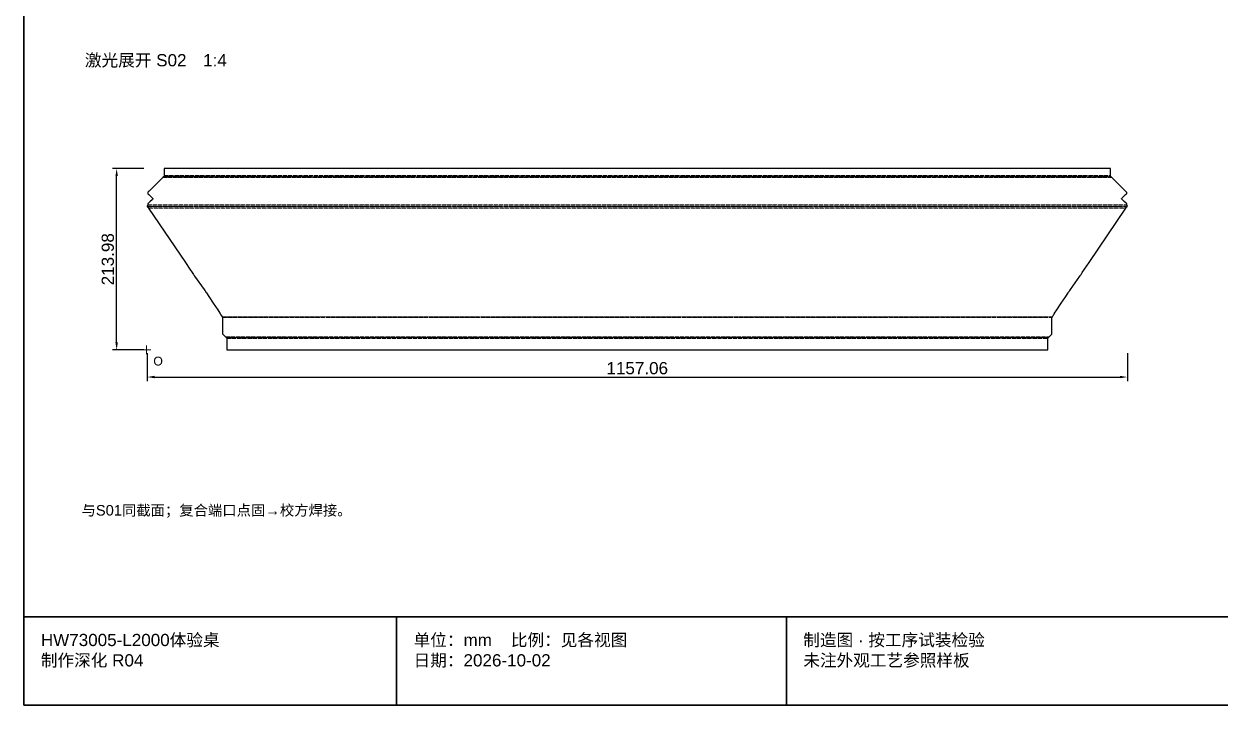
# Model space of a CAD drawing. Header units: millimetres. Extents: x 5 to 252589, y 5 to 415.
# Drawn here: x 96005 to 96358, y 5 to 205.9 of the extents above; entities that cross this region are included whole.
import ezdxf

# ---------------------------------------------------------------- set-up
doc = ezdxf.new("R2010")
doc.units = ezdxf.units.MM
doc.linetypes.add('CENTER', pattern=[5.08, 3.175, -0.635, 0.635, -0.635])
doc.linetypes.add('DASHED', pattern=[1.524, 1.27, -0.254])
for name, color, linetype, lineweight in [('CENTER', 8, 'CENTER', 13), ('DIM', 7, 'Continuous', 13), ('FRAME', 7, 'Continuous', 35), ('HIDDEN', 8, 'DASHED', 13), ('NOTE', 7, 'Continuous', 18), ('OUTLINE', 7, 'Continuous', 25)]:
    doc.layers.add(name, color=color, linetype=linetype, lineweight=lineweight)
doc.styles.add('CN', font='Arial Unicode.ttf')
doc.dimstyles.new('V4', dxfattribs={"dimtxt": 3.6, "dimasz": 2.2, "dimexe": 1.2, "dimexo": 1, "dimgap": 0.8, "dimtad": 1, "dimlfac": 4, "dimdsep": 46, "dimtxsty": 'CN', "dimcen": 2.5, "dimclrd": 7, "dimclre": 7, "dimclrt": 7, "dimazin": 3, "dimtfac": 1, "dimtmove": 0, "dimatfit": 3})

msp = doc.modelspace()

# ---------------------------------------------------------------- linework, layer by layer
at = {"layer": 'CENTER'}
for p, q in [((96046.2952, 160.88411), (96325.7048, 160.88411)), ((96041.38079, 152.04136), (96330.61921, 152.04136)), ((96063.60044, 119.42517), (96308.39956, 119.42517)), ((96064.7952, 113.36589), (96307.2048, 113.36589)), ((96039.8875, 109.75214), (96042.4875, 109.75214)), ((96041.1875, 108.45214), (96041.1875, 111.05214))]:
    msp.add_line(p, q, dxfattribs=at)
at = {"layer": 'FRAME'}
for p, q in [((96005, 31), (96589, 31)), ((96115, 5), (96115, 31)), ((96230, 5), (96230, 31))]:
    msp.add_line(p, q, dxfattribs=at)
msp.add_lwpolyline([(96005, 5), (96589, 5), (96589, 415), (96005, 415)], close=True, dxfattribs=at)
at = {"layer": 'HIDDEN'}
for p, q in [((96045.96111, 160.62036), (96326.03889, 160.62036)), ((96046.13611, 160.79536), (96325.86389, 160.79536)), ((96046.36111, 161.14786), (96325.63889, 161.14786)), ((96046.36111, 160.97286), (96325.63889, 160.97286)), ((96041.36769, 152.17036), (96330.63231, 152.17036)), ((96041.52208, 151.91236), (96330.47792, 151.91236)), ((96041.52471, 152.55273), (96330.47529, 152.55273)), ((96041.78172, 151.52999), (96330.21828, 151.52999)), ((96063.49444, 119.55376), (96308.50556, 119.55376)), ((96063.54883, 119.47367), (96308.45117, 119.47367)), ((96063.61875, 119.37667), (96308.38125, 119.37667)), ((96063.61875, 119.29658), (96308.38125, 119.29658)), ((96064.46111, 113.62964), (96307.53889, 113.62964)), ((96064.63611, 113.45464), (96307.36389, 113.45464)), ((96064.86111, 113.27714), (96307.13889, 113.27714)), ((96064.86111, 113.10214), (96307.13889, 113.10214))]:
    msp.add_line(p, q, dxfattribs=at)
at = {"layer": 'OUTLINE'}
for p, q in [((96325.63889, 163.24786), (96046.36111, 163.24786)), ((96046.36111, 163.24786), (96046.36111, 161.14786)), ((96325.63889, 161.14786), (96325.63889, 163.24786)), ((96045.96111, 160.62036), (96041.92729, 156.58654)), ((96046.13611, 160.79536), (96045.96111, 160.62036)), ((96046.15816, 160.80645), (96046.13611, 160.79536)), ((96046.18, 160.81755), (96046.15816, 160.80645)), ((96046.20142, 160.82864), (96046.18, 160.81755)), ((96046.21191, 160.83419), (96046.20142, 160.82864)), ((96046.22221, 160.83973), (96046.21191, 160.83419)), ((96046.23231, 160.84528), (96046.22221, 160.83973)), ((96046.24217, 160.85083), (96046.23231, 160.84528)), ((96046.25178, 160.85637), (96046.24217, 160.85083)), ((96046.26111, 160.86192), (96046.25178, 160.85637)), ((96046.27014, 160.86747), (96046.26111, 160.86192)), ((96046.27884, 160.87301), (96046.27014, 160.86747)), ((96046.28721, 160.87856), (96046.27884, 160.87301)), ((96046.2952, 160.88411), (96046.28721, 160.87856)), ((96046.30282, 160.88965), (96046.2952, 160.88411)), ((96046.31003, 160.8952), (96046.30282, 160.88965)), ((96046.31683, 160.90075), (96046.31003, 160.8952)), ((96046.32319, 160.9063), (96046.31683, 160.90075)), ((96046.32909, 160.91184), (96046.32319, 160.9063)), ((96046.33454, 160.91739), (96046.32909, 160.91184)), ((96046.3395, 160.92294), (96046.33454, 160.91739)), ((96046.34398, 160.92848), (96046.3395, 160.92294)), ((96046.34795, 160.93403), (96046.34398, 160.92848)), ((96046.35142, 160.93958), (96046.34795, 160.93403)), ((96046.35436, 160.94512), (96046.35142, 160.93958)), ((96046.35678, 160.95067), (96046.35436, 160.94512)), ((96046.35867, 160.95622), (96046.35678, 160.95067)), ((96046.36002, 160.96176), (96046.35867, 160.95622)), ((96046.36083, 160.96731), (96046.36002, 160.96176)), ((96046.36111, 160.97286), (96046.36083, 160.96731)), ((96046.36111, 161.14786), (96046.36111, 160.97286)), ((96325.63889, 160.97286), (96325.63889, 161.14786)), ((96325.63917, 160.96731), (96325.63889, 160.97286)), ((96325.63998, 160.96176), (96325.63917, 160.96731)), ((96325.64133, 160.95622), (96325.63998, 160.96176)), ((96325.64322, 160.95067), (96325.64133, 160.95622)), ((96325.64564, 160.94512), (96325.64322, 160.95067)), ((96325.64858, 160.93958), (96325.64564, 160.94512)), ((96325.65205, 160.93403), (96325.64858, 160.93958)), ((96325.65602, 160.92848), (96325.65205, 160.93403)), ((96325.6605, 160.92294), (96325.65602, 160.92848)), ((96325.66546, 160.91739), (96325.6605, 160.92294)), ((96325.67091, 160.91184), (96325.66546, 160.91739)), ((96325.67681, 160.9063), (96325.67091, 160.91184)), ((96325.68317, 160.90075), (96325.67681, 160.9063)), ((96325.68997, 160.8952), (96325.68317, 160.90075)), ((96325.69718, 160.88965), (96325.68997, 160.8952)), ((96325.7048, 160.88411), (96325.69718, 160.88965)), ((96325.71279, 160.87856), (96325.7048, 160.88411)), ((96325.72116, 160.87301), (96325.71279, 160.87856)), ((96325.72986, 160.86747), (96325.72116, 160.87301)), ((96325.73889, 160.86192), (96325.72986, 160.86747)), ((96325.74822, 160.85637), (96325.73889, 160.86192)), ((96325.75783, 160.85083), (96325.74822, 160.85637)), ((96325.76769, 160.84528), (96325.75783, 160.85083)), ((96325.77779, 160.83973), (96325.76769, 160.84528)), ((96325.78809, 160.83419), (96325.77779, 160.83973)), ((96325.79858, 160.82864), (96325.78809, 160.83419)), ((96325.82, 160.81755), (96325.79858, 160.82864)), ((96325.84184, 160.80645), (96325.82, 160.81755)), ((96325.86389, 160.79536), (96325.84184, 160.80645)), ((96326.03889, 160.62036), (96325.86389, 160.79536)), ((96330.07271, 156.58654), (96326.03889, 160.62036)), ((96041.52475, 156.184), (96041.52471, 156.18375)), ((96041.52471, 156.18375), (96041.52471, 156.18277)), ((96041.52471, 156.18277), (96041.52471, 156.1808)), ((96041.52471, 156.1808), (96041.52471, 156.17686)), ((96041.52471, 156.17686), (96041.52471, 156.14535)), ((96041.52471, 156.14535), (96041.52471, 156.08232)), ((96041.52471, 156.08232), (96041.52471, 155.95626)), ((96041.52471, 155.95626), (96041.52471, 155.92475)), ((96041.52471, 155.92475), (96041.52471, 155.91687)), ((96041.52471, 155.91687), (96041.53259, 155.90899)), ((96041.52499, 156.18425), (96041.52475, 156.184)), ((96041.52549, 156.18474), (96041.52499, 156.18425)), ((96041.53337, 156.19262), (96041.52549, 156.18474)), ((96041.53259, 155.90899), (96041.54835, 155.89323)), ((96041.54912, 156.20838), (96041.53337, 156.19262)), ((96041.54835, 155.89323), (96041.61138, 155.83021)), ((96041.67518, 156.33443), (96041.54912, 156.20838)), ((96041.61138, 155.83021), (96041.86349, 155.57809)), ((96041.92729, 156.58654), (96041.67518, 156.33443)), ((96041.86349, 155.57809), (96042.87195, 154.56964)), ((96329.12805, 154.56964), (96330.13651, 155.57809)), ((96330.32482, 156.33443), (96330.07271, 156.58654)), ((96330.13651, 155.57809), (96330.38862, 155.83021)), ((96330.45088, 156.20838), (96330.32482, 156.33443)), ((96330.38862, 155.83021), (96330.45165, 155.89323)), ((96330.46663, 156.19262), (96330.45088, 156.20838)), ((96330.45165, 155.89323), (96330.46741, 155.90899)), ((96330.47451, 156.18474), (96330.46663, 156.19262)), ((96330.46741, 155.90899), (96330.47529, 155.91687)), ((96330.47501, 156.18425), (96330.47451, 156.18474)), ((96330.47525, 156.184), (96330.47501, 156.18425)), ((96330.47529, 156.18375), (96330.47525, 156.184)), ((96330.47529, 156.18277), (96330.47529, 156.18375)), ((96330.47529, 156.1808), (96330.47529, 156.18277)), ((96330.47529, 156.17686), (96330.47529, 156.1808)), ((96330.47529, 156.14535), (96330.47529, 156.17686)), ((96330.47529, 156.08232), (96330.47529, 156.14535)), ((96330.47529, 155.95626), (96330.47529, 156.08232)), ((96330.47529, 155.92475), (96330.47529, 155.95626)), ((96330.47529, 155.91687), (96330.47529, 155.92475)), ((96041.52471, 152.55273), (96041.36769, 152.17036)), ((96041.36769, 152.17036), (96041.36792, 152.15423)), ((96041.36792, 152.15423), (96041.3686, 152.13811)), ((96041.3686, 152.13811), (96041.36972, 152.12198)), ((96041.36972, 152.12198), (96041.37125, 152.10586)), ((96041.37125, 152.10586), (96041.37317, 152.08973)), ((96041.37317, 152.08973), (96041.37543, 152.07361)), ((96041.37543, 152.07361), (96041.37798, 152.05748)), ((96041.37798, 152.05748), (96041.38079, 152.04136)), ((96041.38079, 152.04136), (96041.38691, 152.00911)), ((96041.38691, 152.00911), (96041.3901, 151.99298)), ((96041.3901, 151.99298), (96041.39012, 151.99286)), ((96041.39012, 151.99286), (96041.39035, 151.99273)), ((96041.39035, 151.99273), (96041.3908, 151.99248)), ((96041.3908, 151.99248), (96041.3917, 151.99198)), ((96041.3917, 151.99198), (96041.3935, 151.99097)), ((96041.3935, 151.99097), (96041.3971, 151.98895)), ((96041.3971, 151.98895), (96041.40429, 151.98492)), ((96041.40429, 151.98492), (96041.41861, 151.97686)), ((96041.41861, 151.97686), (96041.43279, 151.9688)), ((96041.43279, 151.9688), (96041.44674, 151.96073)), ((96041.44674, 151.96073), (96041.46041, 151.95267)), ((96041.46041, 151.95267), (96041.47373, 151.94461)), ((96041.47373, 151.94461), (96041.48661, 151.93655)), ((96041.48661, 151.93655), (96041.49901, 151.92848)), ((96041.49901, 151.92848), (96041.51085, 151.92042)), ((96041.51085, 151.92042), (96041.51654, 151.91639)), ((96041.51654, 151.91639), (96041.52208, 151.91236)), ((96041.52208, 151.91236), (96041.78172, 151.52999)), ((96041.5248, 152.86049), (96041.52471, 152.86)), ((96041.52471, 152.86), (96041.52471, 152.85212)), ((96041.52471, 152.85212), (96041.52471, 152.83636)), ((96041.52471, 152.83636), (96041.52471, 152.80485)), ((96041.52471, 152.80485), (96041.52471, 152.55273)), ((96041.52533, 152.86098), (96041.5248, 152.86049)), ((96041.5264, 152.86196), (96041.52533, 152.86098)), ((96041.52854, 152.86393), (96041.5264, 152.86196)), ((96041.53282, 152.86787), (96041.52854, 152.86393)), ((96041.60125, 152.9309), (96041.53282, 152.86787)), ((96041.73812, 153.05696), (96041.60125, 152.9309)), ((96042.28561, 153.56119), (96041.73812, 153.05696)), ((96042.8331, 154.06541), (96042.28561, 153.56119)), ((96042.96997, 154.19147), (96042.8331, 154.06541)), ((96042.87195, 154.56964), (96042.998, 154.44358)), ((96043.03841, 154.2545), (96042.96997, 154.19147)), ((96042.998, 154.44358), (96043.06103, 154.38055)), ((96043.07262, 154.28601), (96043.03841, 154.2545)), ((96043.06103, 154.38055), (96043.07679, 154.3648)), ((96043.0769, 154.28995), (96043.07262, 154.28601)), ((96043.07679, 154.3648), (96043.08064, 154.36086)), ((96043.07896, 154.29192), (96043.0769, 154.28995)), ((96043.08084, 154.29389), (96043.07896, 154.29192)), ((96043.08064, 154.36086), (96043.08233, 154.35889)), ((96043.08251, 154.29586), (96043.08084, 154.29389)), ((96043.08233, 154.35889), (96043.08386, 154.35692)), ((96043.08402, 154.29783), (96043.08251, 154.29586)), ((96043.08386, 154.35692), (96043.08649, 154.35298)), ((96043.08662, 154.30177), (96043.08402, 154.29783)), ((96043.08649, 154.35298), (96043.08861, 154.34904)), ((96043.08871, 154.30571), (96043.08662, 154.30177)), ((96043.08861, 154.34904), (96043.0903, 154.3451)), ((96043.09039, 154.30965), (96043.08871, 154.30571)), ((96043.0903, 154.3451), (96043.09163, 154.34116)), ((96043.09169, 154.31359), (96043.09039, 154.30965)), ((96043.09163, 154.34116), (96043.09261, 154.33722)), ((96043.09265, 154.31753), (96043.09169, 154.31359)), ((96043.09261, 154.33722), (96043.09323, 154.33328)), ((96043.09326, 154.32146), (96043.09265, 154.31753)), ((96043.09323, 154.33328), (96043.09356, 154.32934)), ((96043.09357, 154.3254), (96043.09326, 154.32146)), ((96043.09356, 154.32934), (96043.09357, 154.3254)), ((96328.90643, 154.3254), (96328.90644, 154.32934)), ((96328.90674, 154.32146), (96328.90643, 154.3254)), ((96328.90644, 154.32934), (96328.90677, 154.33328)), ((96328.90735, 154.31753), (96328.90674, 154.32146)), ((96328.90677, 154.33328), (96328.90739, 154.33722)), ((96328.90831, 154.31359), (96328.90735, 154.31753)), ((96328.90739, 154.33722), (96328.90837, 154.34116)), ((96328.90961, 154.30965), (96328.90831, 154.31359)), ((96328.90837, 154.34116), (96328.9097, 154.3451)), ((96328.91129, 154.30571), (96328.90961, 154.30965)), ((96328.9097, 154.3451), (96328.91139, 154.34904)), ((96328.91338, 154.30177), (96328.91129, 154.30571)), ((96328.91139, 154.34904), (96328.91351, 154.35298)), ((96328.91598, 154.29783), (96328.91338, 154.30177)), ((96328.91351, 154.35298), (96328.91614, 154.35692)), ((96328.91749, 154.29586), (96328.91598, 154.29783)), ((96328.91614, 154.35692), (96328.91767, 154.35889)), ((96328.91916, 154.29389), (96328.91749, 154.29586)), ((96328.91767, 154.35889), (96328.91936, 154.36086)), ((96328.92104, 154.29192), (96328.91916, 154.29389)), ((96328.91936, 154.36086), (96328.92321, 154.3648)), ((96328.9231, 154.28995), (96328.92104, 154.29192)), ((96328.92738, 154.28601), (96328.9231, 154.28995)), ((96328.92321, 154.3648), (96328.93897, 154.38055)), ((96328.96159, 154.2545), (96328.92738, 154.28601)), ((96328.93897, 154.38055), (96329.002, 154.44358)), ((96329.03003, 154.19147), (96328.96159, 154.2545)), ((96329.002, 154.44358), (96329.12805, 154.56964)), ((96329.1669, 154.06541), (96329.03003, 154.19147)), ((96329.71439, 153.56119), (96329.1669, 154.06541)), ((96330.26188, 153.05696), (96329.71439, 153.56119)), ((96330.21828, 151.52999), (96330.47792, 151.91236)), ((96330.39875, 152.9309), (96330.26188, 153.05696)), ((96330.46718, 152.86787), (96330.39875, 152.9309)), ((96330.47146, 152.86393), (96330.46718, 152.86787)), ((96330.4736, 152.86196), (96330.47146, 152.86393)), ((96330.47467, 152.86098), (96330.4736, 152.86196)), ((96330.4752, 152.86049), (96330.47467, 152.86098)), ((96330.47529, 152.86), (96330.4752, 152.86049)), ((96330.47529, 152.85212), (96330.47529, 152.86)), ((96330.47529, 152.83636), (96330.47529, 152.85212)), ((96330.47529, 152.80485), (96330.47529, 152.83636)), ((96330.47529, 152.55273), (96330.47529, 152.80485)), ((96330.63231, 152.17036), (96330.47529, 152.55273)), ((96330.47792, 151.91236), (96330.48346, 151.91639)), ((96330.48346, 151.91639), (96330.48915, 151.92042)), ((96330.48915, 151.92042), (96330.50099, 151.92848)), ((96330.50099, 151.92848), (96330.51339, 151.93655)), ((96330.51339, 151.93655), (96330.52627, 151.94461)), ((96330.52627, 151.94461), (96330.53959, 151.95267)), ((96330.53959, 151.95267), (96330.55326, 151.96073)), ((96330.55326, 151.96073), (96330.56721, 151.9688)), ((96330.56721, 151.9688), (96330.58139, 151.97686)), ((96330.58139, 151.97686), (96330.59571, 151.98492)), ((96330.59571, 151.98492), (96330.6029, 151.98895)), ((96330.6029, 151.98895), (96330.6065, 151.99097)), ((96330.6065, 151.99097), (96330.6083, 151.99198)), ((96330.6083, 151.99198), (96330.6092, 151.99248)), ((96330.6092, 151.99248), (96330.60965, 151.99273)), ((96330.60965, 151.99273), (96330.60988, 151.99286)), ((96330.60988, 151.99286), (96330.6099, 151.99298)), ((96330.6099, 151.99298), (96330.61309, 152.00911)), ((96330.61309, 152.00911), (96330.61921, 152.04136)), ((96330.61921, 152.04136), (96330.62202, 152.05748)), ((96330.62202, 152.05748), (96330.62457, 152.07361)), ((96330.62457, 152.07361), (96330.62683, 152.08973)), ((96330.62683, 152.08973), (96330.62875, 152.10586)), ((96330.62875, 152.10586), (96330.63028, 152.12198)), ((96330.63028, 152.12198), (96330.6314, 152.13811)), ((96330.6314, 152.13811), (96330.63208, 152.15423)), ((96330.63208, 152.15423), (96330.63231, 152.17036)), ((96041.78172, 151.52999), (96052.63808, 135.54187)), ((96319.36192, 135.54187), (96330.21828, 151.52999)), ((96052.63808, 135.54187), (96053.99513, 133.54336)), ((96318.00487, 133.54336), (96319.36192, 135.54187)), ((96053.99513, 133.54336), (96054.67365, 132.5441)), ((96054.67365, 132.5441), (96055.01291, 132.04447)), ((96055.01291, 132.04447), (96055.18254, 131.79466)), ((96055.18254, 131.79466), (96055.26736, 131.66975)), ((96055.26736, 131.66975), (96055.30976, 131.6073)), ((96055.30976, 131.6073), (96055.31506, 131.59949)), ((96055.31506, 131.59949), (96055.32052, 131.59168)), ((96055.32052, 131.59168), (96055.3316, 131.57607)), ((96055.3316, 131.57607), (96055.35376, 131.54484)), ((96055.35376, 131.54484), (96058.1905, 127.54782)), ((96313.8095, 127.54782), (96316.64624, 131.54484)), ((96316.64624, 131.54484), (96316.6684, 131.57607)), ((96316.6684, 131.57607), (96316.67948, 131.59168)), ((96316.67948, 131.59168), (96316.68494, 131.59949)), ((96316.68494, 131.59949), (96316.69024, 131.6073)), ((96316.69024, 131.6073), (96316.73264, 131.66975)), ((96316.73264, 131.66975), (96316.81746, 131.79466)), ((96316.81746, 131.79466), (96316.98709, 132.04447)), ((96316.98709, 132.04447), (96317.32635, 132.5441)), ((96317.32635, 132.5441), (96318.00487, 133.54336)), ((96058.1905, 127.54782), (96058.36779, 127.298)), ((96058.36779, 127.298), (96058.45638, 127.1731)), ((96058.45638, 127.1731), (96058.47825, 127.14187)), ((96058.47825, 127.14187), (96058.49984, 127.11064)), ((96058.49984, 127.11064), (96058.52121, 127.07942)), ((96313.47879, 127.07942), (96313.50016, 127.11064)), ((96313.50016, 127.11064), (96313.52175, 127.14187)), ((96313.52175, 127.14187), (96313.54362, 127.1731)), ((96313.54362, 127.1731), (96313.63221, 127.298)), ((96313.63221, 127.298), (96313.8095, 127.54782)), ((96058.52121, 127.07942), (96058.5424, 127.04819)), ((96058.5424, 127.04819), (96058.56342, 127.01696)), ((96058.56342, 127.01696), (96058.58428, 126.98573)), ((96058.58428, 126.98573), (96058.62566, 126.92328)), ((96058.62566, 126.92328), (96058.70831, 126.79837)), ((96058.70831, 126.79837), (96058.87362, 126.54856)), ((96058.87362, 126.54856), (96059.53484, 125.5493)), ((96059.53484, 125.5493), (96060.85728, 123.55079)), ((96060.85728, 123.55079), (96062.17973, 121.55227)), ((96309.82027, 121.55227), (96311.14272, 123.55079)), ((96311.14272, 123.55079), (96312.46516, 125.5493)), ((96312.46516, 125.5493), (96313.12638, 126.54856)), ((96313.12638, 126.54856), (96313.29169, 126.79837)), ((96313.29169, 126.79837), (96313.37434, 126.92328)), ((96313.37434, 126.92328), (96313.41572, 126.98573)), ((96313.41572, 126.98573), (96313.43658, 127.01696)), ((96313.43658, 127.01696), (96313.4576, 127.04819)), ((96313.4576, 127.04819), (96313.47879, 127.07942)), ((96062.17973, 121.55227), (96062.84095, 120.55302)), ((96062.84095, 120.55302), (96062.88213, 120.49056)), ((96062.88213, 120.49056), (96062.92281, 120.42811)), ((96062.92281, 120.42811), (96062.96304, 120.36566)), ((96062.96304, 120.36566), (96063.00283, 120.3032)), ((96063.00283, 120.3032), (96063.04219, 120.24075)), ((96063.04219, 120.24075), (96063.08113, 120.1783)), ((96063.08113, 120.1783), (96063.11964, 120.11584)), ((96063.11964, 120.11584), (96063.15769, 120.05339)), ((96063.15769, 120.05339), (96063.17653, 120.02216)), ((96063.17653, 120.02216), (96063.17904, 120.01826)), ((96308.82096, 120.01826), (96308.82347, 120.02216)), ((96308.82347, 120.02216), (96308.84231, 120.05339)), ((96308.84231, 120.05339), (96308.88036, 120.11584)), ((96308.88036, 120.11584), (96308.91887, 120.1783)), ((96308.91887, 120.1783), (96308.95781, 120.24075)), ((96308.95781, 120.24075), (96308.99717, 120.3032)), ((96308.99717, 120.3032), (96309.03696, 120.36566)), ((96309.03696, 120.36566), (96309.07719, 120.42811)), ((96309.07719, 120.42811), (96309.11787, 120.49056)), ((96309.11787, 120.49056), (96309.15905, 120.55302)), ((96309.15905, 120.55302), (96309.82027, 121.55227)), ((96063.17904, 120.01826), (96063.18169, 120.01436)), ((96063.18169, 120.01436), (96063.18699, 120.00655)), ((96063.18699, 120.00655), (96063.19759, 119.99094)), ((96063.19759, 119.99094), (96063.24, 119.92848)), ((96063.24, 119.92848), (96063.32481, 119.80357)), ((96063.32481, 119.80357), (96063.49444, 119.55376)), ((96063.49444, 119.55376), (96063.54883, 119.47367)), ((96063.54883, 119.47367), (96063.55683, 119.46761)), ((96063.55683, 119.46761), (96063.56443, 119.46154)), ((96063.56443, 119.46154), (96063.57161, 119.45548)), ((96063.57161, 119.45548), (96063.57834, 119.44942)), ((96063.57834, 119.44942), (96063.5846, 119.44336)), ((96063.5846, 119.44336), (96063.59039, 119.43729)), ((96063.59039, 119.43729), (96063.59567, 119.43123)), ((96063.59567, 119.43123), (96063.60044, 119.42517)), ((96063.60044, 119.42517), (96063.60468, 119.41911)), ((96063.60468, 119.41911), (96063.60838, 119.41304)), ((96063.60838, 119.41304), (96063.61153, 119.40698)), ((96063.61153, 119.40698), (96063.61412, 119.40092)), ((96063.61412, 119.40092), (96063.61614, 119.39486)), ((96063.61614, 119.39486), (96063.61759, 119.38879)), ((96063.61759, 119.38879), (96063.61846, 119.38273)), ((96063.61846, 119.38273), (96063.61875, 119.37667)), ((96063.61875, 119.37667), (96063.61875, 119.29658)), ((96063.61875, 119.29658), (96063.61875, 116.46311)), ((96308.38125, 119.37667), (96308.38154, 119.38273)), ((96308.38125, 119.29658), (96308.38125, 119.37667)), ((96308.38125, 116.46311), (96308.38125, 119.29658)), ((96308.38154, 119.38273), (96308.38241, 119.38879)), ((96308.38241, 119.38879), (96308.38386, 119.39486)), ((96308.38386, 119.39486), (96308.38588, 119.40092)), ((96308.38588, 119.40092), (96308.38847, 119.40698)), ((96308.38847, 119.40698), (96308.39162, 119.41304)), ((96308.39162, 119.41304), (96308.39532, 119.41911)), ((96308.39532, 119.41911), (96308.39956, 119.42517)), ((96308.39956, 119.42517), (96308.40433, 119.43123)), ((96308.40433, 119.43123), (96308.40961, 119.43729)), ((96308.40961, 119.43729), (96308.4154, 119.44336)), ((96308.4154, 119.44336), (96308.42166, 119.44942)), ((96308.42166, 119.44942), (96308.42839, 119.45548)), ((96308.42839, 119.45548), (96308.43557, 119.46154)), ((96308.43557, 119.46154), (96308.44317, 119.46761)), ((96308.44317, 119.46761), (96308.45117, 119.47367)), ((96308.45117, 119.47367), (96308.50556, 119.55376)), ((96308.50556, 119.55376), (96308.67519, 119.80357)), ((96308.67519, 119.80357), (96308.76, 119.92848)), ((96308.76, 119.92848), (96308.80241, 119.99094)), ((96308.80241, 119.99094), (96308.81301, 120.00655)), ((96308.81301, 120.00655), (96308.81831, 120.01436)), ((96308.81831, 120.01436), (96308.82096, 120.01826)), ((96063.61875, 116.46311), (96063.61875, 115.04638)), ((96063.61875, 115.04638), (96063.61875, 114.69219)), ((96063.61875, 114.69219), (96063.61875, 114.5151)), ((96063.61875, 114.5151), (96063.61875, 114.49296)), ((96063.61875, 114.49296), (96063.61875, 114.4819)), ((96063.61875, 114.4819), (96063.61875, 114.47636)), ((96063.61875, 114.47636), (96063.61875, 114.47359)), ((96063.61875, 114.47359), (96063.61875, 114.47221)), ((96063.61875, 114.47221), (96063.61888, 114.47187)), ((96063.61888, 114.47187), (96063.61923, 114.47152)), ((96063.61923, 114.47152), (96063.61992, 114.47083)), ((96063.61992, 114.47083), (96063.66419, 114.42655)), ((96063.66419, 114.42655), (96063.75274, 114.33801)), ((96063.75274, 114.33801), (96064.46111, 113.62964)), ((96064.46111, 113.62964), (96064.63611, 113.45464)), ((96064.63611, 113.45464), (96064.65816, 113.44355)), ((96064.65816, 113.44355), (96064.68, 113.43245)), ((96064.68, 113.43245), (96064.70142, 113.42136)), ((96064.70142, 113.42136), (96064.71191, 113.41581)), ((96064.71191, 113.41581), (96064.72221, 113.41027)), ((96064.72221, 113.41027), (96064.73231, 113.40472)), ((96064.73231, 113.40472), (96064.74217, 113.39917)), ((96064.74217, 113.39917), (96064.75178, 113.39363)), ((96064.75178, 113.39363), (96064.76111, 113.38808)), ((96064.76111, 113.38808), (96064.77014, 113.38253)), ((96064.77014, 113.38253), (96064.77884, 113.37699)), ((96064.77884, 113.37699), (96064.78721, 113.37144)), ((96064.78721, 113.37144), (96064.7952, 113.36589)), ((96064.7952, 113.36589), (96064.80282, 113.36035)), ((96064.80282, 113.36035), (96064.81003, 113.3548)), ((96064.81003, 113.3548), (96064.81683, 113.34925)), ((96064.81683, 113.34925), (96064.82319, 113.3437)), ((96064.82319, 113.3437), (96064.82909, 113.33816)), ((96064.82909, 113.33816), (96064.83454, 113.33261)), ((96064.83454, 113.33261), (96064.8395, 113.32706)), ((96064.8395, 113.32706), (96064.84398, 113.32152)), ((96064.84398, 113.32152), (96064.84795, 113.31597)), ((96064.84795, 113.31597), (96064.85142, 113.31042)), ((96064.85142, 113.31042), (96064.85436, 113.30488)), ((96064.85436, 113.30488), (96064.85678, 113.29933)), ((96064.85678, 113.29933), (96064.85867, 113.29378)), ((96064.85867, 113.29378), (96064.86002, 113.28824)), ((96064.86002, 113.28824), (96064.86083, 113.28269)), ((96064.86083, 113.28269), (96064.86111, 113.27714)), ((96064.86111, 113.27714), (96064.86111, 113.10214)), ((96064.86111, 113.10214), (96064.86111, 109.75214)), ((96307.13889, 113.27714), (96307.13917, 113.28269)), ((96307.13889, 113.10214), (96307.13889, 113.27714)), ((96307.13889, 109.75214), (96307.13889, 113.10214)), ((96307.13917, 113.28269), (96307.13998, 113.28824)), ((96307.13998, 113.28824), (96307.14133, 113.29378)), ((96307.14133, 113.29378), (96307.14322, 113.29933)), ((96307.14322, 113.29933), (96307.14564, 113.30488)), ((96307.14564, 113.30488), (96307.14858, 113.31042)), ((96307.14858, 113.31042), (96307.15205, 113.31597)), ((96307.15205, 113.31597), (96307.15602, 113.32152)), ((96307.15602, 113.32152), (96307.1605, 113.32706)), ((96307.1605, 113.32706), (96307.16546, 113.33261)), ((96307.16546, 113.33261), (96307.17091, 113.33816)), ((96307.17091, 113.33816), (96307.17681, 113.3437)), ((96307.17681, 113.3437), (96307.18317, 113.34925)), ((96307.18317, 113.34925), (96307.18997, 113.3548)), ((96307.18997, 113.3548), (96307.19718, 113.36035)), ((96307.19718, 113.36035), (96307.2048, 113.36589)), ((96307.2048, 113.36589), (96307.21279, 113.37144)), ((96307.21279, 113.37144), (96307.22116, 113.37699)), ((96307.22116, 113.37699), (96307.22986, 113.38253)), ((96307.22986, 113.38253), (96307.23889, 113.38808)), ((96307.23889, 113.38808), (96307.24822, 113.39363)), ((96307.24822, 113.39363), (96307.25783, 113.39917)), ((96307.25783, 113.39917), (96307.26769, 113.40472)), ((96307.26769, 113.40472), (96307.27779, 113.41027)), ((96307.27779, 113.41027), (96307.28809, 113.41581)), ((96307.28809, 113.41581), (96307.29858, 113.42136)), ((96307.29858, 113.42136), (96307.32, 113.43245)), ((96307.32, 113.43245), (96307.34184, 113.44355)), ((96307.34184, 113.44355), (96307.36389, 113.45464)), ((96307.36389, 113.45464), (96307.53889, 113.62964)), ((96307.53889, 113.62964), (96308.24726, 114.33801)), ((96308.24726, 114.33801), (96308.33581, 114.42655)), ((96308.33581, 114.42655), (96308.38008, 114.47083)), ((96308.38008, 114.47083), (96308.38077, 114.47152)), ((96308.38077, 114.47152), (96308.38112, 114.47187)), ((96308.38112, 114.47187), (96308.38125, 114.47221)), ((96308.38125, 115.04638), (96308.38125, 116.46311)), ((96308.38125, 114.69219), (96308.38125, 115.04638)), ((96308.38125, 114.5151), (96308.38125, 114.69219)), ((96308.38125, 114.49296), (96308.38125, 114.5151)), ((96308.38125, 114.4819), (96308.38125, 114.49296)), ((96308.38125, 114.47636), (96308.38125, 114.4819)), ((96308.38125, 114.47359), (96308.38125, 114.47636)), ((96308.38125, 114.47221), (96308.38125, 114.47359)), ((96064.86111, 109.75214), (96307.13889, 109.75214))]:
    msp.add_line(p, q, dxfattribs=at)

# ---------------------------------------------------------------- texts
at = {"layer": 'NOTE', "attachment_point": 1, "style": 'CN'}
for s, insert, char_height, width in [('激光展开 S02\u30001:4', (96023, 197), 3.6, 180), ('O', (96043.1875, 107.75214), 2.6, 10), ('与S01同截面；复合端口点固→校方焊接。', (96022, 64), 3.1, 330), ('HW73005-L2000体验桌\\P制作深化 R04', (96010, 26), 3.6, 100), ('单位：mm    比例：见各视图\\P日期：2026-10-02', (96120, 26), 3.6, 105), ('制造图 · 按工序试装检验\\P未注外观工艺参照样板', (96235, 26), 3.6, 289)]:
    msp.add_mtext(s, dxfattribs=dict(at, insert=insert, char_height=char_height, width=width))

# ---------------------------------------------------------------- dimensions: what is measured, and where the dimension line sits
at = {"layer": 'DIM'}
msp.add_linear_dim(base=(96032.36769, 109.75214), p1=(96041.36769, 109.75214), p2=(96041.36769, 163.24786), angle=90, dimstyle='V4', dxfattribs=at).render()
msp.add_linear_dim(base=(96041.36769, 101.75214), p1=(96041.36769, 109.75214), p2=(96330.63231, 109.75214), dimstyle='V4', dxfattribs=at).render()

doc.saveas('drawing.dxf')
